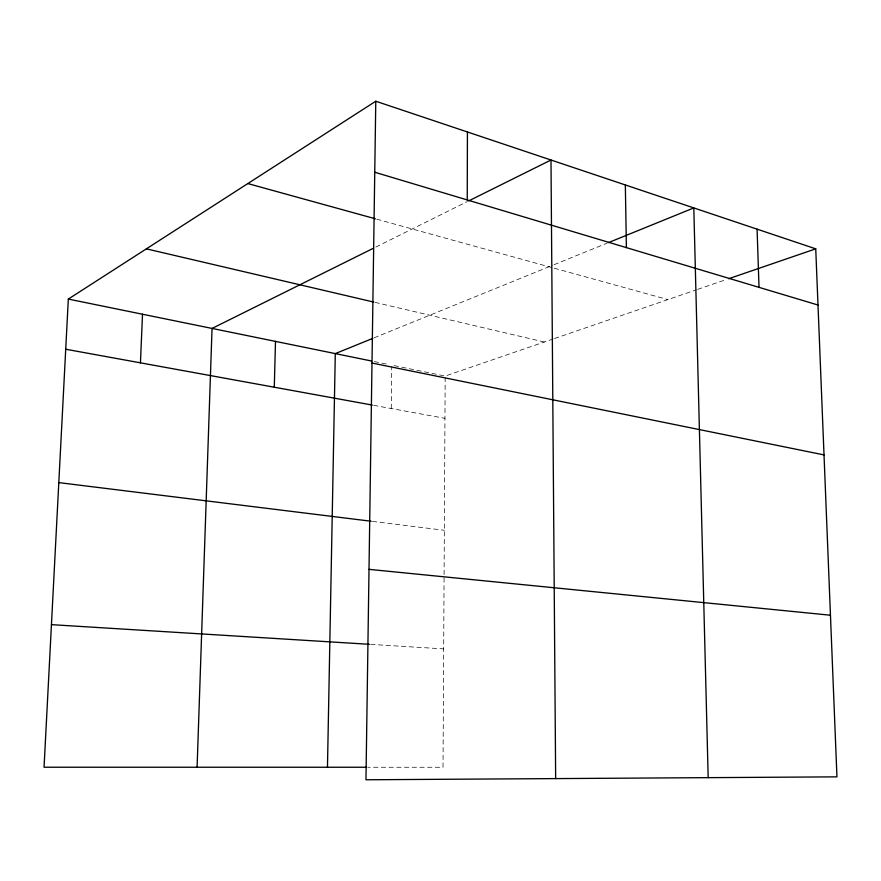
<?xml version="1.0" encoding="UTF-8"?>
<svg xmlns="http://www.w3.org/2000/svg" width="881" height="881" viewBox="0 0 881 881"><rect width="100%" height="100%" fill="white"/><g stroke="black" fill="none" stroke-linecap="round" stroke-linejoin="round"><path stroke-width="0.66" stroke-dasharray="4.41 3.3" d="M445.18 377.409L443.022 767.252L368.016 767.252M391.252 408.531L391.759 366.496M375.846 247.043L467.404 201.54M374.073 337.852L552.794 265.225M554.061 264.718L607.086 243.167M553.268 338.943L445.18 376.055L391.77 365.141M554.534 338.513L696.353 289.827M697.653 289.375L726.142 279.596M370.692 644.374L443.672 648.89M372.443 521.398L444.332 530.296M373.676 405.326L444.949 418.31M374.293 361.573L389.083 364.591M374.998 302.37L544.337 342.015M376.716 219.171L552.927 267.857M554.237 268.209L667.875 299.606"/><path stroke-width="1.32" d="M467.238 199.943L467.426 131.974M375.78 101.227L365.967 779.773L836.95 776.855L815.74 248.838L375.78 101.227L68.322 299.077L44.05 767.23L366.661 767.252M327.468 767.241L335.298 353.611L372.828 338.359M274.288 387.222L275.489 341.399M197.091 767.241L212.046 328.437L373.412 248.244M140.442 362.84L142.513 314.231M468.637 200.934L550.988 160.012L555.658 778.595M608.342 242.66L693.81 207.927L708.181 777.648M728.73 278.715L815.74 248.838M51.439 624.651L369.337 644.297M369.018 569.357L830.464 615.224M58.807 482.612L371.099 521.233M65.723 349.228L372.322 405.073M371.991 363.038L824.021 454.915M68.322 299.077L371.606 361.023M146.389 248.849L373.654 302.051M247.825 183.567L375.394 218.807M374.755 172.236L817.997 305.024M757.087 229.159L759.015 287.36M625.334 184.955L626.391 247.616"/></g></svg>
